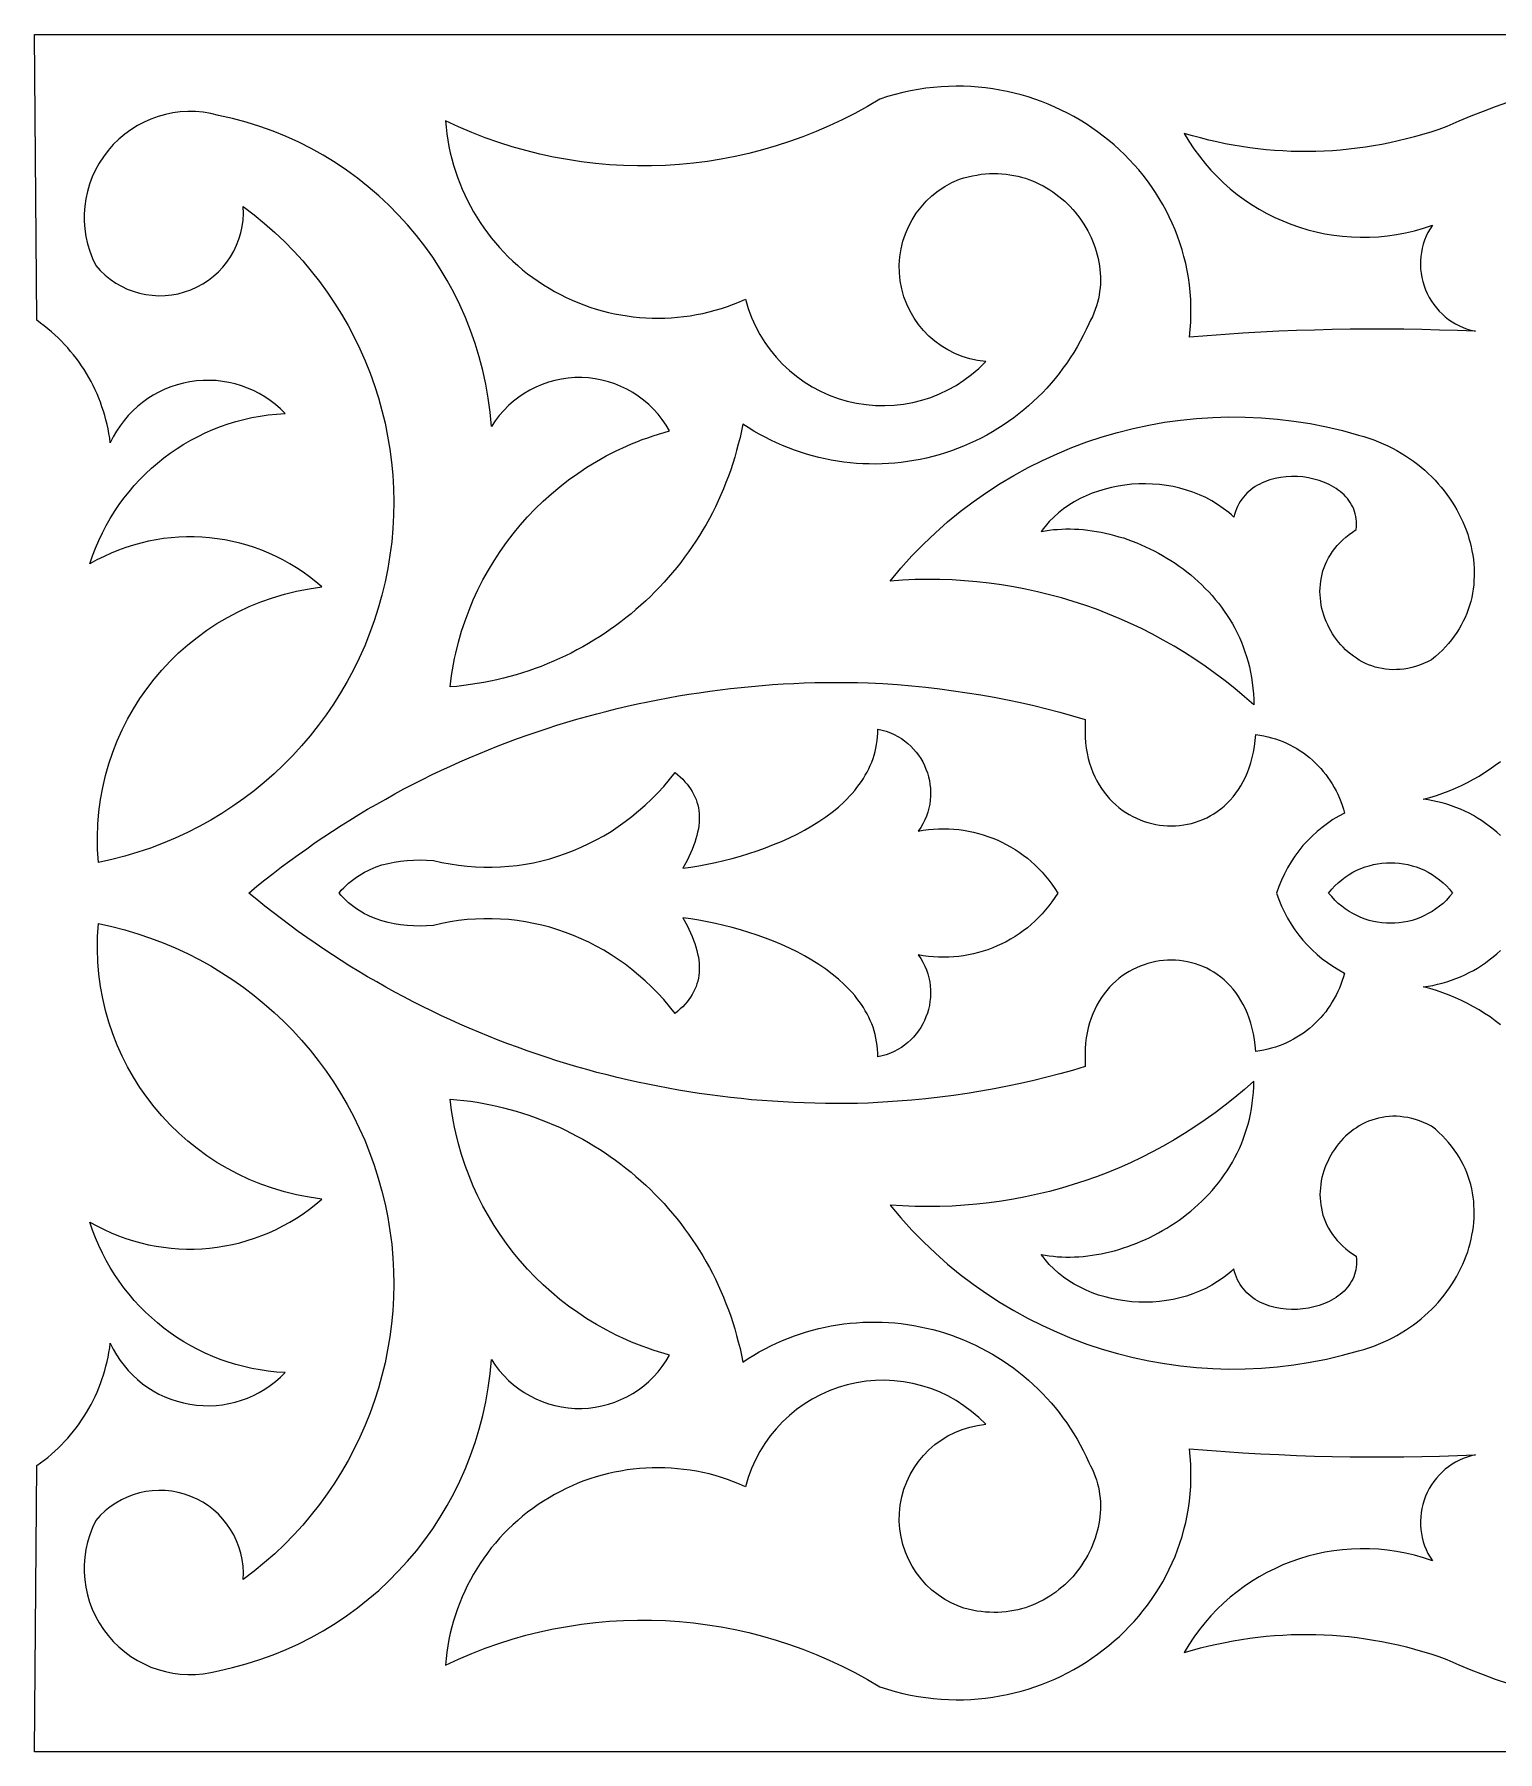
# Model space of a CAD drawing. Extents: x -164 to 164, y -60 to 60.
# Drawn here: x -163.7 to -61.5, y -60 to 60 of the extents above; entities that cross this region are included whole.
import ezdxf

# ---------------------------------------------------------------- set-up
doc = ezdxf.new("R2010")
doc.units = 0
doc.layers.add('LAYER_1', color=18, linetype='CONTINUOUS')

msp = doc.modelspace()

# ---------------------------------------------------------------- linework, layer by layer
at = {"layer": 'LAYER_1'}
for points in [[(-60.78, 55.23), (-61.63, 54.93), (-62.48, 54.62), (-63.33, 54.28), (-64.17, 53.93), (-65.02, 53.55), (-65.58, 53.36), (-66.14, 53.17), (-66.71, 53), (-67.28, 52.84), (-67.84, 52.69), (-68.41, 52.55), (-68.99, 52.42), (-69.56, 52.31), (-70.13, 52.21), (-70.71, 52.12), (-71.28, 52.04), (-71.86, 51.97), (-72.44, 51.91), (-73.01, 51.87), (-73.59, 51.84), (-74.17, 51.82), (-74.75, 51.81), (-75.32, 51.81), (-75.9, 51.82), (-76.48, 51.85), (-77.06, 51.89), (-77.63, 51.94), (-78.21, 52), (-78.79, 52.07), (-79.36, 52.16), (-79.94, 52.25), (-80.51, 52.36), (-81.08, 52.48), (-81.65, 52.61), (-82.22, 52.76), (-82.79, 52.91), (-83.36, 53.08), (-83.03, 52.53), (-82.68, 51.99), (-82.3, 51.48), (-81.91, 50.98), (-81.5, 50.51), (-81.07, 50.06), (-80.62, 49.62), (-80.15, 49.21), (-79.67, 48.82), (-79.17, 48.45), (-78.66, 48.11), (-78.13, 47.79), (-77.59, 47.49), (-77.04, 47.21), (-76.48, 46.96), (-75.91, 46.73), (-75.32, 46.53), (-74.73, 46.35), (-74.14, 46.2), (-73.53, 46.07), (-72.92, 45.97), (-72.3, 45.89), (-71.68, 45.84), (-71.06, 45.82), (-70.43, 45.83), (-69.8, 45.86), (-69.17, 45.92), (-68.54, 46.01), (-67.91, 46.13), (-67.28, 46.28), (-66.65, 46.46), (-66.03, 46.67, 0.534229), (-63.02, 39.25), (-64.27, 39.3), (-65.52, 39.34), (-66.77, 39.37), (-68.02, 39.39), (-69.27, 39.41), (-70.52, 39.41), (-71.77, 39.39), (-73.02, 39.37), (-74.27, 39.34), (-75.51, 39.3), (-76.76, 39.25), (-78.01, 39.19), (-79.26, 39.11), (-80.5, 39.03), (-81.75, 38.94), (-83, 38.84), (-82.94, 39.37), (-82.91, 39.9), (-82.89, 40.43), (-82.89, 40.95), (-82.91, 41.47), (-82.94, 41.98), (-83, 42.49), (-83.07, 43), (-83.15, 43.49), (-83.26, 43.99), (-83.38, 44.47), (-83.51, 44.95), (-83.66, 45.43), (-83.82, 45.89), (-84, 46.35), (-84.2, 46.81), (-84.41, 47.25), (-84.63, 47.69), (-84.86, 48.12), (-85.11, 48.54), (-85.37, 48.96), (-85.65, 49.36), (-85.93, 49.76), (-86.23, 50.15), (-86.54, 50.53), (-86.86, 50.89), (-87.2, 51.25), (-87.54, 51.6), (-87.89, 51.94), (-88.26, 52.27), (-88.63, 52.59), (-89.02, 52.89), (-89.41, 53.19), (-89.81, 53.47), (-90.22, 53.74), (-90.64, 54), (-91.07, 54.25), (-91.51, 54.49), (-91.95, 54.71), (-92.4, 54.92), (-92.86, 55.12), (-93.32, 55.3), (-93.79, 55.47), (-94.27, 55.63), (-94.75, 55.77), (-95.24, 55.9), (-95.73, 56.01), (-96.23, 56.11), (-96.73, 56.19), (-97.24, 56.26), (-97.75, 56.31), (-98.27, 56.35), (-98.78, 56.37), (-99.3, 56.37), (-99.83, 56.36), (-100.35, 56.33), (-100.88, 56.29), (-101.41, 56.23), (-101.94, 56.15), (-102.48, 56.05), (-103.01, 55.93), (-103.55, 55.8), (-104.08, 55.65), (-104.62, 55.47, -0.255165), (-134.96, 53.96, 0.521603), (-114, 41.49, 0.58861), (-97.23, 37.13, -0.792267), (-99.07, 49.87), (-98.76, 49.97), (-98.46, 50.05), (-98.15, 50.12), (-97.85, 50.17), (-97.55, 50.22), (-97.25, 50.25), (-96.96, 50.27), (-96.67, 50.28), (-96.38, 50.27), (-96.1, 50.26), (-95.81, 50.23), (-95.54, 50.19), (-95.26, 50.14), (-94.99, 50.09), (-94.73, 50.02), (-94.46, 49.94), (-94.21, 49.85), (-93.95, 49.76), (-93.71, 49.65), (-93.46, 49.54), (-93.22, 49.41), (-92.99, 49.28), (-92.76, 49.14), (-92.54, 48.99), (-92.33, 48.84), (-92.11, 48.68), (-91.91, 48.51), (-91.71, 48.34), (-91.52, 48.15), (-91.33, 47.97), (-91.15, 47.77), (-90.98, 47.57), (-90.82, 47.37), (-90.66, 47.16), (-90.51, 46.94), (-90.37, 46.73), (-90.23, 46.5), (-90.1, 46.27), (-89.98, 46.04), (-89.87, 45.81), (-89.77, 45.57), (-89.67, 45.33), (-89.58, 45.08), (-89.51, 44.84), (-89.44, 44.59), (-89.38, 44.34), (-89.33, 44.09), (-89.29, 43.83), (-89.25, 43.58), (-89.23, 43.32), (-89.22, 43.06), (-89.22, 42.81), (-89.22, 42.55), (-89.24, 42.29), (-89.27, 42.04), (-89.31, 41.78), (-89.36, 41.53), (-89.42, 41.27), (-89.49, 41.02), (-89.58, 40.77), (-89.67, 40.52), (-89.78, 40.27), (-89.9, 40.03), (-90.03, 39.78, -0.467489), (-114.2, 32.77), (-114.29, 32.3), (-114.39, 31.83), (-114.51, 31.37), (-114.63, 30.91), (-114.76, 30.46), (-114.9, 30.01), (-115.04, 29.56), (-115.2, 29.12), (-115.37, 28.69), (-115.54, 28.25), (-115.72, 27.83), (-115.91, 27.4), (-116.11, 26.99), (-116.32, 26.57), (-116.53, 26.17), (-116.76, 25.76), (-116.99, 25.37), (-117.23, 24.98), (-117.47, 24.59), (-117.73, 24.21), (-117.99, 23.83), (-118.26, 23.46), (-118.53, 23.1), (-118.81, 22.74), (-119.1, 22.39), (-119.4, 22.05), (-119.7, 21.71), (-120.01, 21.37), (-120.33, 21.05), (-120.65, 20.73), (-120.98, 20.41), (-121.32, 20.11), (-121.66, 19.81), (-122, 19.51), (-122.36, 19.23), (-122.72, 18.95), (-123.08, 18.68), (-123.45, 18.41), (-123.82, 18.16), (-124.2, 17.91), (-124.59, 17.66), (-124.98, 17.43), (-125.38, 17.2), (-125.78, 16.99), (-126.18, 16.77), (-126.59, 16.57), (-127.01, 16.38), (-127.43, 16.19), (-127.85, 16.01), (-128.28, 15.84), (-128.71, 15.68), (-129.14, 15.53), (-129.58, 15.38), (-130.03, 15.25), (-130.47, 15.12), (-130.92, 15.01), (-131.38, 14.9), (-131.83, 14.8), (-132.29, 14.71), (-132.76, 14.63), (-133.22, 14.56), (-133.69, 14.5), (-134.16, 14.44), (-134.64, 14.4), (-134.59, 14.8), (-134.54, 15.2), (-134.47, 15.59), (-134.4, 15.99), (-134.33, 16.38), (-134.24, 16.76), (-134.05, 17.53), (-133.84, 18.29), (-133.59, 19.03), (-133.32, 19.76), (-133.02, 20.49), (-132.7, 21.19), (-132.35, 21.88), (-131.97, 22.56), (-131.57, 23.22), (-131.15, 23.87), (-130.71, 24.5), (-130.24, 25.11), (-129.75, 25.71), (-129.23, 26.29), (-128.7, 26.84), (-128.15, 27.38), (-127.57, 27.9), (-126.98, 28.39), (-126.36, 28.87), (-125.73, 29.32), (-125.08, 29.75), (-124.42, 30.16), (-123.73, 30.54), (-123.03, 30.9), (-122.32, 31.23), (-121.96, 31.38), (-121.59, 31.53), (-121.22, 31.68), (-120.84, 31.81), (-120.46, 31.94), (-120.08, 32.06), (-119.7, 32.18), (-119.31, 32.29, 0.574393), (-131.76, 32.59, 0.337905), (-150.82, 54.34, 0.652361), (-159.39, 43.84, 0.726897), (-149.09, 47.96, -0.653197), (-159.2, 2.14, -0.407205), (-143.6, 21.39, 0.323982), (-159.8, 23, -0.31446), (-146.17, 33.51, 0.530216), (-158.38, 31.46), (-158.42, 31.79), (-158.48, 32.11), (-158.53, 32.43), (-158.6, 32.74), (-158.68, 33.06), (-158.76, 33.37), (-158.86, 33.68), (-158.96, 33.98), (-159.06, 34.29), (-159.18, 34.58), (-159.3, 34.88), (-159.43, 35.17), (-159.57, 35.46), (-159.72, 35.74), (-159.87, 36.02), (-160.03, 36.3), (-160.2, 36.57), (-160.38, 36.84), (-160.56, 37.1), (-160.75, 37.35), (-160.94, 37.61), (-161.15, 37.85), (-161.35, 38.1), (-161.57, 38.33), (-161.79, 38.56), (-162.02, 38.79), (-162.25, 39.01), (-162.49, 39.22), (-162.74, 39.43), (-162.99, 39.63), (-163.25, 39.83), (-163.52, 40.02), (-163.68, 60), (0, 60)], [(0, -60), (-163.68, -60), (-163.52, -40.01), (-163.25, -39.82), (-162.99, -39.63), (-162.74, -39.43), (-162.49, -39.22), (-162.25, -39), (-162.02, -38.78), (-161.79, -38.56), (-161.57, -38.33), (-161.35, -38.09), (-161.15, -37.85), (-160.94, -37.6), (-160.75, -37.35), (-160.56, -37.09), (-160.38, -36.83), (-160.2, -36.56), (-160.03, -36.29), (-159.87, -36.02), (-159.72, -35.74), (-159.57, -35.45), (-159.43, -35.17), (-159.3, -34.87), (-159.18, -34.58), (-159.06, -34.28), (-158.96, -33.98), (-158.86, -33.67), (-158.76, -33.36), (-158.68, -33.05), (-158.6, -32.74), (-158.53, -32.42), (-158.48, -32.1), (-158.42, -31.78), (-158.38, -31.46, 0.530216), (-146.17, -33.51, -0.31446), (-159.8, -22.99, 0.323982), (-143.6, -21.38, -0.407205), (-159.2, -2.14, -0.653197), (-149.09, -47.96, 0.726897), (-159.39, -43.84, 0.652361), (-150.82, -54.34, 0.337905), (-131.76, -32.59, 0.574393), (-119.31, -32.28), (-119.7, -32.17), (-120.08, -32.06), (-120.46, -31.94), (-120.84, -31.81), (-121.22, -31.67), (-121.59, -31.53), (-121.96, -31.38), (-122.32, -31.22), (-123.03, -30.89), (-123.73, -30.53), (-124.42, -30.15), (-125.08, -29.75), (-125.73, -29.32), (-126.36, -28.86), (-126.98, -28.39), (-127.57, -27.89), (-128.15, -27.38), (-128.7, -26.84), (-129.23, -26.28), (-129.75, -25.7), (-130.24, -25.11), (-130.71, -24.5), (-131.15, -23.87), (-131.57, -23.22), (-131.97, -22.56), (-132.35, -21.88), (-132.7, -21.19), (-133.02, -20.48), (-133.32, -19.76), (-133.59, -19.03), (-133.84, -18.28), (-134.05, -17.53), (-134.24, -16.76), (-134.33, -16.37), (-134.4, -15.98), (-134.47, -15.59), (-134.54, -15.19), (-134.59, -14.8), (-134.64, -14.4), (-134.16, -14.44), (-133.69, -14.49), (-133.22, -14.55), (-132.76, -14.62), (-132.29, -14.7), (-131.83, -14.79), (-131.38, -14.89), (-130.92, -15), (-130.47, -15.12), (-130.03, -15.24), (-129.58, -15.38), (-129.14, -15.52), (-128.71, -15.68), (-128.28, -15.84), (-127.85, -16.01), (-127.43, -16.19), (-127.01, -16.37), (-126.59, -16.57), (-126.18, -16.77), (-125.78, -16.98), (-125.38, -17.2), (-124.98, -17.43), (-124.59, -17.66), (-124.2, -17.9), (-123.82, -18.15), (-123.45, -18.41), (-123.08, -18.67), (-122.72, -18.95), (-122.36, -19.22), (-122, -19.51), (-121.66, -19.8), (-121.32, -20.1), (-120.98, -20.41), (-120.65, -20.72), (-120.33, -21.04), (-120.01, -21.37), (-119.7, -21.7), (-119.4, -22.04), (-119.1, -22.39), (-118.81, -22.74), (-118.53, -23.1), (-118.26, -23.46), (-117.99, -23.83), (-117.73, -24.2), (-117.47, -24.58), (-117.23, -24.97), (-116.99, -25.36), (-116.76, -25.76), (-116.53, -26.16), (-116.32, -26.57), (-116.11, -26.98), (-115.91, -27.4), (-115.72, -27.82), (-115.54, -28.25), (-115.37, -28.68), (-115.2, -29.12), (-115.04, -29.56), (-114.9, -30), (-114.76, -30.45), (-114.63, -30.91), (-114.51, -31.37), (-114.39, -31.83), (-114.29, -32.3), (-114.2, -32.77, -0.467489), (-90.03, -39.78), (-89.9, -40.02), (-89.78, -40.27), (-89.67, -40.51), (-89.58, -40.76), (-89.49, -41.01), (-89.42, -41.27), (-89.36, -41.52), (-89.31, -41.78), (-89.27, -42.03), (-89.24, -42.29), (-89.22, -42.55), (-89.22, -42.8), (-89.22, -43.06), (-89.23, -43.32), (-89.25, -43.57), (-89.29, -43.83), (-89.33, -44.08), (-89.38, -44.33), (-89.44, -44.58), (-89.51, -44.83), (-89.58, -45.08), (-89.67, -45.32), (-89.77, -45.56), (-89.87, -45.8), (-89.98, -46.04), (-90.1, -46.27), (-90.23, -46.5), (-90.37, -46.72), (-90.51, -46.94), (-90.66, -47.15), (-90.82, -47.36), (-90.98, -47.57), (-91.15, -47.77), (-91.33, -47.96), (-91.52, -48.15), (-91.71, -48.33), (-91.91, -48.51), (-92.11, -48.67), (-92.33, -48.84), (-92.54, -48.99), (-92.76, -49.14), (-92.99, -49.28), (-93.22, -49.41), (-93.46, -49.53), (-93.71, -49.65), (-93.95, -49.75), (-94.21, -49.85), (-94.46, -49.94), (-94.73, -50.01), (-94.99, -50.08), (-95.26, -50.14), (-95.54, -50.19), (-95.81, -50.23), (-96.1, -50.25), (-96.38, -50.27), (-96.67, -50.27), (-96.96, -50.26), (-97.25, -50.24), (-97.55, -50.21), (-97.85, -50.17), (-98.15, -50.11), (-98.46, -50.04), (-98.76, -49.96), (-99.07, -49.86, -0.792267), (-97.23, -37.12, 0.58861), (-114, -41.48, 0.521603), (-134.96, -53.95, -0.255165), (-104.62, -55.47), (-104.08, -55.64), (-103.55, -55.79), (-103.01, -55.93), (-102.48, -56.04), (-101.94, -56.14), (-101.41, -56.22), (-100.88, -56.28), (-100.35, -56.33), (-99.83, -56.36), (-99.3, -56.37), (-98.78, -56.37), (-98.27, -56.34), (-97.75, -56.31), (-97.24, -56.25), (-96.73, -56.19), (-96.23, -56.1), (-95.73, -56.01), (-95.24, -55.89), (-94.75, -55.76), (-94.27, -55.62), (-93.79, -55.47), (-93.32, -55.3), (-92.86, -55.11), (-92.4, -54.92), (-91.95, -54.71), (-91.51, -54.48), (-91.07, -54.25), (-90.64, -54), (-90.22, -53.74), (-89.81, -53.47), (-89.41, -53.18), (-89.02, -52.89), (-88.63, -52.58), (-88.26, -52.26), (-87.89, -51.94), (-87.54, -51.6), (-87.2, -51.25), (-86.86, -50.89), (-86.54, -50.52), (-86.23, -50.14), (-85.93, -49.76), (-85.65, -49.36), (-85.37, -48.95), (-85.11, -48.54), (-84.86, -48.12), (-84.63, -47.69), (-84.41, -47.25), (-84.2, -46.8), (-84, -46.35), (-83.82, -45.89), (-83.66, -45.42), (-83.51, -44.95), (-83.38, -44.47), (-83.26, -43.98), (-83.15, -43.49), (-83.07, -42.99), (-83, -42.49), (-82.94, -41.98), (-82.91, -41.47), (-82.89, -40.95), (-82.89, -40.42), (-82.91, -39.9), (-82.94, -39.37), (-83, -38.83), (-81.75, -38.93), (-80.5, -39.03), (-79.26, -39.11), (-78.01, -39.18), (-76.76, -39.24), (-75.51, -39.3), (-74.27, -39.34), (-73.02, -39.37), (-71.77, -39.39), (-70.52, -39.4), (-69.27, -39.4), (-68.02, -39.39), (-66.77, -39.37), (-65.52, -39.34), (-64.27, -39.3), (-63.02, -39.25, 0.534229), (-66.03, -46.66), (-66.65, -46.45), (-67.28, -46.27), (-67.91, -46.13), (-68.54, -46.01), (-69.17, -45.92), (-69.8, -45.85), (-70.43, -45.82), (-71.06, -45.82), (-71.68, -45.84), (-72.3, -45.89), (-72.92, -45.96), (-73.53, -46.06), (-74.14, -46.19), (-74.73, -46.34), (-75.32, -46.52), (-75.91, -46.73), (-76.48, -46.95), (-77.04, -47.21), (-77.59, -47.48), (-78.13, -47.78), (-78.66, -48.1), (-79.17, -48.45), (-79.67, -48.82), (-80.15, -49.21), (-80.62, -49.62), (-81.07, -50.05), (-81.5, -50.5), (-81.91, -50.98), (-82.3, -51.47), (-82.68, -51.99), (-83.03, -52.52), (-83.36, -53.07), (-82.79, -52.91), (-82.22, -52.75), (-81.65, -52.61), (-81.08, -52.48), (-80.51, -52.36), (-79.94, -52.25), (-79.36, -52.15), (-78.79, -52.07), (-78.21, -51.99), (-77.63, -51.93), (-77.06, -51.88), (-76.48, -51.85), (-75.9, -51.82), (-75.32, -51.8), (-74.75, -51.8), (-74.17, -51.81), (-73.59, -51.83), (-73.01, -51.86), (-72.44, -51.91), (-71.86, -51.96), (-71.28, -52.03), (-70.71, -52.11), (-70.13, -52.2), (-69.56, -52.3), (-68.99, -52.42), (-68.41, -52.54), (-67.84, -52.68), (-67.28, -52.83), (-66.71, -52.99), (-66.14, -53.17), (-65.58, -53.35), (-65.02, -53.55), (-64.17, -53.92), (-63.33, -54.28), (-62.48, -54.61), (-61.63, -54.93), (-60.78, -55.22)]]:
    msp.add_lwpolyline(points, format="xyb", dxfattribs=at)
for points in [[(-66.08, 16.3), (-66.36, 16.16), (-66.64, 16.04), (-66.92, 15.93), (-67.2, 15.83), (-67.47, 15.76), (-67.74, 15.7), (-68.01, 15.65), (-68.27, 15.62), (-68.54, 15.61), (-68.79, 15.6), (-69.05, 15.62), (-69.3, 15.64), (-69.54, 15.68), (-69.79, 15.73), (-70.02, 15.79), (-70.25, 15.87), (-70.48, 15.95), (-70.7, 16.05), (-70.92, 16.16), (-71.13, 16.27), (-71.33, 16.4), (-71.53, 16.54), (-71.72, 16.68), (-71.91, 16.83), (-72.09, 17), (-72.26, 17.17), (-72.42, 17.34), (-72.58, 17.53), (-72.72, 17.72), (-72.87, 17.91), (-73, 18.11), (-73.12, 18.32), (-73.24, 18.53), (-73.34, 18.75), (-73.44, 18.97), (-73.53, 19.2), (-73.61, 19.42), (-73.68, 19.65), (-73.74, 19.89), (-73.79, 20.12), (-73.82, 20.36), (-73.85, 20.6), (-73.87, 20.84), (-73.88, 21.08), (-73.87, 21.32), (-73.85, 21.56), (-73.83, 21.8), (-73.78, 22.04), (-73.73, 22.27), (-73.67, 22.51), (-73.59, 22.74), (-73.5, 22.97), (-73.4, 23.2), (-73.28, 23.42), (-73.15, 23.64), (-73.01, 23.86), (-72.85, 24.07), (-72.68, 24.28), (-72.49, 24.48), (-72.29, 24.67), (-72.08, 24.86), (-71.85, 25.05), (-71.6, 25.22), (-71.34, 25.39), (-71.32, 25.59), (-71.32, 25.78), (-71.32, 25.96), (-71.34, 26.15), (-71.37, 26.32), (-71.41, 26.5), (-71.46, 26.66), (-71.52, 26.83), (-71.59, 26.98), (-71.67, 27.13), (-71.76, 27.28), (-71.86, 27.42), (-71.96, 27.56), (-72.08, 27.69), (-72.2, 27.82), (-72.33, 27.94), (-72.46, 28.05), (-72.6, 28.16), (-72.75, 28.26), (-72.91, 28.36), (-73.23, 28.54), (-73.57, 28.69), (-73.93, 28.82), (-74.3, 28.93), (-74.68, 29.01), (-75.07, 29.07), (-75.46, 29.1), (-75.86, 29.11), (-76.25, 29.09), (-76.63, 29.04), (-77.02, 28.97), (-77.39, 28.87), (-77.57, 28.81), (-77.74, 28.74), (-77.91, 28.66), (-78.08, 28.58), (-78.25, 28.49), (-78.41, 28.4), (-78.56, 28.29), (-78.71, 28.18), (-78.85, 28.06), (-78.98, 27.94), (-79.11, 27.8), (-79.23, 27.66), (-79.34, 27.52), (-79.45, 27.36), (-79.54, 27.2), (-79.63, 27.02), (-79.71, 26.85), (-79.78, 26.66), (-79.84, 26.46), (-79.89, 26.26), (-80.07, 26.43), (-80.25, 26.59), (-80.63, 26.88), (-81.03, 27.16), (-81.44, 27.41), (-81.86, 27.63), (-82.3, 27.83), (-82.75, 28.01), (-83.2, 28.16), (-83.67, 28.29), (-84.14, 28.4), (-84.61, 28.48), (-85.09, 28.54), (-85.57, 28.58), (-86.06, 28.6), (-86.54, 28.59), (-87.02, 28.56), (-87.5, 28.51), (-87.97, 28.44), (-88.43, 28.34), (-88.89, 28.23), (-89.35, 28.09), (-89.79, 27.93), (-90.22, 27.76), (-90.63, 27.56), (-91.04, 27.34), (-91.42, 27.1), (-91.79, 26.84), (-92.15, 26.57), (-92.48, 26.27), (-92.79, 25.95), (-93.08, 25.61), (-93.22, 25.44), (-93.35, 25.26), (-93.07, 25.31), (-92.79, 25.35), (-92.5, 25.39), (-92.21, 25.41), (-91.92, 25.43), (-91.62, 25.44), (-91.32, 25.44), (-91.02, 25.43), (-90.72, 25.42), (-90.41, 25.39), (-90.1, 25.36), (-89.79, 25.32), (-89.48, 25.27), (-89.17, 25.21), (-88.86, 25.15), (-88.55, 25.07), (-88.23, 24.99), (-87.92, 24.9), (-87.61, 24.81), (-87.3, 24.7), (-86.99, 24.59), (-86.68, 24.47), (-86.37, 24.34), (-86.07, 24.2), (-85.76, 24.06), (-85.46, 23.91), (-85.16, 23.75), (-84.87, 23.59), (-84.58, 23.41), (-84.29, 23.23), (-84, 23.05), (-83.72, 22.85), (-83.44, 22.65), (-83.17, 22.44), (-82.9, 22.23), (-82.64, 22), (-82.39, 21.77), (-82.13, 21.54), (-81.89, 21.29), (-81.65, 21.04), (-81.42, 20.79), (-81.19, 20.52), (-80.97, 20.25), (-80.76, 19.98), (-80.56, 19.69), (-80.36, 19.4), (-80.18, 19.11), (-80, 18.81), (-79.83, 18.5), (-79.67, 18.18), (-79.51, 17.86), (-79.37, 17.53), (-79.24, 17.2), (-79.12, 16.86), (-79, 16.52), (-78.9, 16.16), (-78.81, 15.81), (-78.73, 15.44), (-78.66, 15.07), (-78.61, 14.7), (-78.56, 14.32), (-78.53, 13.93), (-78.51, 13.54), (-78.5, 13.14, 0.207901), (-103.91, 21.8, -0.303773), (-71.18, 32), (-70.82, 31.9), (-70.47, 31.78), (-70.12, 31.66), (-69.79, 31.53), (-69.46, 31.39), (-69.13, 31.24), (-68.81, 31.08), (-68.51, 30.92), (-68.2, 30.74), (-67.91, 30.56), (-67.62, 30.37), (-67.34, 30.17), (-67.07, 29.97), (-66.81, 29.75), (-66.56, 29.54), (-66.31, 29.31), (-66.07, 29.08), (-65.84, 28.84), (-65.62, 28.6), (-65.41, 28.35), (-65.2, 28.1), (-65.01, 27.85), (-64.82, 27.58), (-64.65, 27.32), (-64.48, 27.05), (-64.32, 26.78), (-64.17, 26.5), (-64.03, 26.22), (-63.9, 25.94), (-63.78, 25.65), (-63.66, 25.37), (-63.56, 25.08), (-63.47, 24.78), (-63.39, 24.49), (-63.32, 24.2), (-63.26, 23.9), (-63.2, 23.61), (-63.16, 23.31), (-63.13, 23.01), (-63.11, 22.72), (-63.11, 22.42), (-63.11, 22.13), (-63.12, 21.83), (-63.14, 21.54), (-63.18, 21.24), (-63.22, 20.95), (-63.28, 20.66), (-63.35, 20.38), (-63.43, 20.09), (-63.52, 19.81), (-63.63, 19.53), (-63.74, 19.26), (-63.87, 18.99), (-64.01, 18.72), (-64.16, 18.46), (-64.32, 18.2), (-64.5, 17.94), (-64.69, 17.69), (-64.89, 17.44), (-65.1, 17.2), (-65.33, 16.97), (-65.57, 16.74), (-65.82, 16.52)], [(-66.08, -16.3), (-66.36, -16.16), (-66.64, -16.03), (-66.92, -15.92), (-67.2, -15.83), (-67.47, -15.75), (-67.74, -15.69), (-68.01, -15.65), (-68.27, -15.62), (-68.54, -15.6), (-68.79, -15.6), (-69.05, -15.61), (-69.3, -15.64), (-69.54, -15.68), (-69.79, -15.73), (-70.02, -15.79), (-70.25, -15.86), (-70.48, -15.95), (-70.7, -16.04), (-70.92, -16.15), (-71.13, -16.27), (-71.33, -16.4), (-71.53, -16.53), (-71.72, -16.68), (-71.91, -16.83), (-72.09, -16.99), (-72.26, -17.16), (-72.42, -17.34), (-72.58, -17.52), (-72.72, -17.71), (-72.87, -17.91), (-73, -18.11), (-73.12, -18.32), (-73.24, -18.53), (-73.34, -18.75), (-73.44, -18.97), (-73.53, -19.19), (-73.61, -19.42), (-73.68, -19.65), (-73.74, -19.88), (-73.79, -20.12), (-73.82, -20.36), (-73.85, -20.59), (-73.87, -20.83), (-73.88, -21.07), (-73.87, -21.32), (-73.85, -21.56), (-73.83, -21.79), (-73.78, -22.03), (-73.73, -22.27), (-73.67, -22.51), (-73.59, -22.74), (-73.5, -22.97), (-73.4, -23.2), (-73.28, -23.42), (-73.15, -23.64), (-73.01, -23.86), (-72.85, -24.07), (-72.68, -24.27), (-72.49, -24.47), (-72.29, -24.67), (-72.08, -24.86), (-71.85, -25.04), (-71.6, -25.22), (-71.34, -25.38), (-71.32, -25.58), (-71.32, -25.77), (-71.32, -25.96), (-71.34, -26.14), (-71.37, -26.32), (-71.41, -26.49), (-71.46, -26.66), (-71.52, -26.82), (-71.59, -26.98), (-71.67, -27.13), (-71.76, -27.28), (-71.86, -27.42), (-71.96, -27.55), (-72.08, -27.69), (-72.2, -27.81), (-72.33, -27.93), (-72.46, -28.05), (-72.6, -28.15), (-72.75, -28.26), (-72.91, -28.35), (-73.23, -28.53), (-73.57, -28.69), (-73.93, -28.82), (-74.3, -28.92), (-74.68, -29.01), (-75.07, -29.06), (-75.46, -29.1), (-75.86, -29.1), (-76.25, -29.08), (-76.63, -29.04), (-77.02, -28.96), (-77.39, -28.86), (-77.57, -28.8), (-77.74, -28.73), (-77.91, -28.66), (-78.08, -28.58), (-78.25, -28.49), (-78.41, -28.39), (-78.56, -28.29), (-78.71, -28.18), (-78.85, -28.06), (-78.98, -27.93), (-79.11, -27.8), (-79.23, -27.66), (-79.34, -27.51), (-79.45, -27.35), (-79.54, -27.19), (-79.63, -27.02), (-79.71, -26.84), (-79.78, -26.65), (-79.84, -26.46), (-79.89, -26.26), (-80.07, -26.42), (-80.25, -26.58), (-80.63, -26.88), (-81.03, -27.15), (-81.44, -27.4), (-81.86, -27.63), (-82.3, -27.83), (-82.75, -28), (-83.2, -28.16), (-83.67, -28.29), (-84.14, -28.39), (-84.61, -28.48), (-85.09, -28.54), (-85.57, -28.58), (-86.06, -28.59), (-86.54, -28.58), (-87.02, -28.56), (-87.5, -28.5), (-87.97, -28.43), (-88.43, -28.34), (-88.89, -28.22), (-89.35, -28.09), (-89.79, -27.93), (-90.22, -27.75), (-90.63, -27.55), (-91.04, -27.34), (-91.42, -27.1), (-91.79, -26.84), (-92.15, -26.56), (-92.48, -26.26), (-92.79, -25.95), (-93.08, -25.61), (-93.22, -25.43), (-93.35, -25.25), (-93.07, -25.31), (-92.79, -25.35), (-92.5, -25.38), (-92.21, -25.41), (-91.92, -25.43), (-91.62, -25.44), (-91.32, -25.44), (-91.02, -25.43), (-90.72, -25.41), (-90.41, -25.39), (-90.1, -25.35), (-89.79, -25.31), (-89.48, -25.26), (-89.17, -25.21), (-88.86, -25.14), (-88.55, -25.07), (-88.23, -24.99), (-87.92, -24.9), (-87.61, -24.8), (-87.3, -24.7), (-86.99, -24.58), (-86.68, -24.46), (-86.37, -24.33), (-86.07, -24.2), (-85.76, -24.06), (-85.46, -23.91), (-85.16, -23.75), (-84.87, -23.58), (-84.58, -23.41), (-84.29, -23.23), (-84, -23.04), (-83.72, -22.85), (-83.44, -22.65), (-83.17, -22.44), (-82.9, -22.22), (-82.64, -22), (-82.39, -21.77), (-82.13, -21.53), (-81.89, -21.29), (-81.65, -21.04), (-81.42, -20.78), (-81.19, -20.52), (-80.97, -20.25), (-80.76, -19.97), (-80.56, -19.69), (-80.36, -19.4), (-80.18, -19.1), (-80, -18.8), (-79.83, -18.49), (-79.67, -18.18), (-79.51, -17.86), (-79.37, -17.53), (-79.24, -17.2), (-79.12, -16.86), (-79, -16.51), (-78.9, -16.16), (-78.81, -15.8), (-78.73, -15.44), (-78.66, -15.07), (-78.61, -14.69), (-78.56, -14.31), (-78.53, -13.93), (-78.51, -13.54), (-78.5, -13.14, -0.207901), (-103.91, -21.8, 0.303773), (-71.18, -31.99), (-70.82, -31.89), (-70.47, -31.78), (-70.12, -31.66), (-69.79, -31.53), (-69.46, -31.39), (-69.13, -31.24), (-68.81, -31.08), (-68.51, -30.91), (-68.2, -30.74), (-67.91, -30.55), (-67.62, -30.36), (-67.34, -30.17), (-67.07, -29.96), (-66.81, -29.75), (-66.56, -29.53), (-66.31, -29.31), (-66.07, -29.08), (-65.84, -28.84), (-65.62, -28.6), (-65.41, -28.35), (-65.2, -28.1), (-65.01, -27.84), (-64.82, -27.58), (-64.65, -27.31), (-64.48, -27.04), (-64.32, -26.77), (-64.17, -26.5), (-64.03, -26.22), (-63.9, -25.93), (-63.78, -25.65), (-63.66, -25.36), (-63.56, -25.07), (-63.47, -24.78), (-63.39, -24.49), (-63.32, -24.19), (-63.26, -23.9), (-63.2, -23.6), (-63.16, -23.31), (-63.13, -23.01), (-63.11, -22.71), (-63.11, -22.42), (-63.11, -22.12), (-63.12, -21.83), (-63.14, -21.53), (-63.18, -21.24), (-63.22, -20.95), (-63.28, -20.66), (-63.35, -20.37), (-63.43, -20.09), (-63.52, -19.81), (-63.63, -19.53), (-63.74, -19.25), (-63.87, -18.98), (-64.01, -18.71), (-64.16, -18.45), (-64.32, -18.19), (-64.5, -17.94), (-64.69, -17.68), (-64.89, -17.44), (-65.1, -17.2), (-65.33, -16.97), (-65.57, -16.74), (-65.82, -16.51)]]:
    msp.add_lwpolyline(points, format="xyb", close=True, dxfattribs=at)
for points in [[(-148.71, 0), (-148.14, 0.47), (-147.58, 0.92), (-147, 1.37), (-146.43, 1.82), (-145.84, 2.25), (-145.26, 2.68), (-144.66, 3.1), (-144.07, 3.52), (-143.47, 3.92), (-142.86, 4.32), (-142.25, 4.72), (-141.64, 5.1), (-141.02, 5.48), (-140.4, 5.85), (-139.77, 6.22), (-139.14, 6.57), (-138.51, 6.92), (-137.87, 7.27), (-137.23, 7.6), (-136.58, 7.93), (-135.93, 8.25), (-135.28, 8.56), (-134.62, 8.86), (-133.96, 9.16), (-133.3, 9.45), (-132.63, 9.73), (-131.96, 10.01), (-131.29, 10.28), (-130.61, 10.54), (-129.93, 10.79), (-129.25, 11.03), (-128.56, 11.27), (-127.87, 11.5), (-127.18, 11.72), (-126.49, 11.93), (-125.79, 12.14), (-125.09, 12.34), (-124.39, 12.53), (-123.68, 12.71), (-122.97, 12.89), (-122.27, 13.05), (-121.55, 13.21), (-120.84, 13.37), (-120.12, 13.51), (-119.4, 13.64), (-118.68, 13.77), (-117.96, 13.89), (-117.24, 14), (-116.51, 14.11), (-115.78, 14.2), (-115.05, 14.29), (-114.32, 14.37), (-113.59, 14.44), (-112.85, 14.5), (-112.12, 14.56), (-111.38, 14.61), (-110.64, 14.65), (-109.9, 14.68), (-109.16, 14.7), (-108.42, 14.71), (-107.67, 14.72), (-106.93, 14.72), (-106.18, 14.7), (-105.44, 14.69), (-104.41, 14.63), (-103.4, 14.56), (-102.4, 14.47), (-101.41, 14.38), (-100.44, 14.27), (-99.47, 14.14), (-98.52, 14), (-97.57, 13.85), (-96.64, 13.68), (-95.71, 13.5), (-94.79, 13.31), (-93.87, 13.1), (-92.97, 12.88), (-92.06, 12.64), (-91.16, 12.39), (-90.27, 12.12), (-90.29, 11.7), (-90.29, 11.29), (-90.28, 10.89), (-90.25, 10.5), (-90.2, 10.13), (-90.14, 9.77), (-90.06, 9.41), (-89.97, 9.08), (-89.86, 8.75), (-89.74, 8.43), (-89.61, 8.13), (-89.47, 7.84), (-89.31, 7.56), (-89.14, 7.3), (-88.96, 7.05), (-88.77, 6.81), (-88.57, 6.58), (-88.36, 6.37), (-88.15, 6.16), (-87.92, 5.97), (-87.69, 5.8), (-87.45, 5.63), (-87.21, 5.48), (-86.96, 5.35), (-86.7, 5.22), (-86.44, 5.11), (-86.17, 5.01), (-85.9, 4.93), (-85.63, 4.85), (-85.35, 4.79), (-85.08, 4.75), (-84.8, 4.72), (-84.52, 4.7), (-84.24, 4.69), (-83.96, 4.7), (-83.68, 4.72), (-83.4, 4.76), (-83.13, 4.81), (-82.85, 4.87), (-82.58, 4.95), (-82.31, 5.04), (-82.05, 5.14), (-81.79, 5.26), (-81.54, 5.4), (-81.29, 5.54), (-81.05, 5.7), (-80.81, 5.88), (-80.58, 6.07), (-80.36, 6.27), (-80.15, 6.49), (-79.95, 6.72), (-79.76, 6.97), (-79.57, 7.23), (-79.4, 7.5), (-79.24, 7.79), (-79.09, 8.1), (-78.95, 8.42), (-78.82, 8.75), (-78.71, 9.1), (-78.61, 9.47), (-78.53, 9.85), (-78.46, 10.24), (-78.4, 10.65), (-78.36, 11.07), (-78.08, 11.03), (-77.8, 10.98), (-77.53, 10.92), (-77.26, 10.85), (-76.99, 10.77), (-76.73, 10.68), (-76.47, 10.58), (-76.22, 10.47), (-75.98, 10.35), (-75.73, 10.22), (-75.5, 10.09), (-75.27, 9.94), (-75.04, 9.79), (-74.83, 9.63), (-74.61, 9.46), (-74.41, 9.28), (-74.21, 9.1), (-74.02, 8.91), (-73.83, 8.71), (-73.65, 8.5), (-73.48, 8.29), (-73.32, 8.07), (-73.17, 7.85), (-73.02, 7.62), (-72.88, 7.38), (-72.75, 7.14), (-72.63, 6.9), (-72.52, 6.64), (-72.42, 6.39), (-72.32, 6.13), (-72.24, 5.86), (-72.16, 5.59), (-72.57, 5.37), (-72.97, 5.13), (-73.35, 4.87), (-73.73, 4.59), (-74.08, 4.3), (-74.43, 3.98), (-74.75, 3.65), (-75.07, 3.31), (-75.36, 2.95), (-75.64, 2.57), (-75.9, 2.17), (-76.14, 1.77), (-76.36, 1.35), (-76.57, 0.91), (-76.75, 0.46), (-76.91, 0), (-76.75, -0.46), (-76.57, -0.91), (-76.36, -1.34), (-76.14, -1.76), (-75.9, -2.17), (-75.64, -2.56), (-75.36, -2.94), (-75.07, -3.3), (-74.75, -3.65), (-74.43, -3.98), (-74.08, -4.29), (-73.73, -4.59), (-73.35, -4.86), (-72.97, -5.12), (-72.57, -5.36), (-72.16, -5.59), (-72.24, -5.86), (-72.32, -6.12), (-72.42, -6.38), (-72.52, -6.64), (-72.63, -6.89), (-72.75, -7.14), (-72.88, -7.38), (-73.02, -7.61), (-73.17, -7.85), (-73.32, -8.07), (-73.48, -8.29), (-73.65, -8.5), (-73.83, -8.7), (-74.02, -8.9), (-74.21, -9.09), (-74.41, -9.28), (-74.61, -9.46), (-74.83, -9.62), (-75.04, -9.79), (-75.27, -9.94), (-75.5, -10.08), (-75.73, -10.22), (-75.98, -10.35), (-76.22, -10.47), (-76.47, -10.58), (-76.73, -10.68), (-76.99, -10.77), (-77.26, -10.85), (-77.53, -10.92), (-77.8, -10.98), (-78.08, -11.03), (-78.36, -11.07), (-78.4, -10.64), (-78.46, -10.23), (-78.53, -9.84), (-78.61, -9.46), (-78.71, -9.1), (-78.82, -8.75), (-78.95, -8.41), (-79.09, -8.1), (-79.24, -7.79), (-79.4, -7.5), (-79.57, -7.22), (-79.76, -6.96), (-79.95, -6.72), (-80.15, -6.48), (-80.36, -6.27), (-80.58, -6.06), (-80.81, -5.87), (-81.05, -5.7), (-81.29, -5.54), (-81.54, -5.39), (-81.79, -5.26), (-82.05, -5.14), (-82.31, -5.04), (-82.58, -4.94), (-82.85, -4.87), (-83.13, -4.8), (-83.4, -4.76), (-83.68, -4.72), (-83.96, -4.7), (-84.24, -4.69), (-84.52, -4.69), (-84.8, -4.71), (-85.08, -4.74), (-85.35, -4.79), (-85.63, -4.85), (-85.9, -4.92), (-86.17, -5.01), (-86.44, -5.1), (-86.7, -5.22), (-86.96, -5.34), (-87.21, -5.48), (-87.45, -5.63), (-87.69, -5.79), (-87.92, -5.97), (-88.15, -6.16), (-88.36, -6.36), (-88.57, -6.58), (-88.77, -6.8), (-88.96, -7.04), (-89.14, -7.3), (-89.31, -7.56), (-89.47, -7.84), (-89.61, -8.13), (-89.74, -8.43), (-89.86, -8.74), (-89.97, -9.07), (-90.06, -9.41), (-90.14, -9.76), (-90.2, -10.12), (-90.25, -10.5), (-90.28, -10.89), (-90.29, -11.29), (-90.29, -11.7), (-90.27, -12.12), (-91.16, -12.39), (-92.06, -12.64), (-92.97, -12.87), (-93.87, -13.1), (-94.79, -13.31), (-95.71, -13.5), (-96.64, -13.68), (-97.57, -13.85), (-98.52, -14), (-99.47, -14.14), (-100.44, -14.26), (-101.41, -14.37), (-102.4, -14.47), (-103.4, -14.55), (-104.41, -14.62), (-105.44, -14.68), (-106.18, -14.7), (-106.93, -14.71), (-107.67, -14.71), (-108.42, -14.71), (-109.16, -14.69), (-109.9, -14.67), (-110.64, -14.64), (-111.38, -14.6), (-112.12, -14.55), (-112.85, -14.5), (-113.59, -14.44), (-114.32, -14.36), (-115.05, -14.29), (-115.78, -14.2), (-116.51, -14.1), (-117.24, -14), (-117.96, -13.89), (-118.68, -13.77), (-119.4, -13.64), (-120.12, -13.5), (-120.84, -13.36), (-121.55, -13.21), (-122.27, -13.05), (-122.97, -12.88), (-123.68, -12.71), (-124.39, -12.53), (-125.09, -12.33), (-125.79, -12.14), (-126.49, -11.93), (-127.18, -11.72), (-127.87, -11.49), (-128.56, -11.27), (-129.25, -11.03), (-129.93, -10.78), (-130.61, -10.53), (-131.29, -10.27), (-131.96, -10), (-132.63, -9.73), (-133.3, -9.45), (-133.96, -9.16), (-134.62, -8.86), (-135.28, -8.55), (-135.93, -8.24), (-136.58, -7.92), (-137.23, -7.6), (-137.87, -7.26), (-138.51, -6.92), (-139.14, -6.57), (-139.77, -6.21), (-140.4, -5.85), (-141.02, -5.48), (-141.64, -5.1), (-142.25, -4.71), (-142.86, -4.32), (-143.47, -3.92), (-144.07, -3.51), (-144.66, -3.1), (-145.26, -2.68), (-145.84, -2.25), (-146.43, -1.81), (-147, -1.37), (-147.58, -0.92), (-148.14, -0.46)], [(-142.4, 0), (-142.24, 0.19), (-142.07, 0.36), (-141.9, 0.53), (-141.73, 0.68), (-141.55, 0.83), (-141.37, 0.97), (-141.19, 1.1), (-141, 1.23), (-140.81, 1.34), (-140.61, 1.45), (-140.42, 1.55), (-140.22, 1.65), (-139.81, 1.82), (-139.4, 1.96), (-138.97, 2.07), (-138.54, 2.16), (-138.1, 2.23), (-137.65, 2.28), (-137.2, 2.3), (-136.74, 2.31), (-136.28, 2.3), (-135.81, 2.27), (-135.22, 2.14), (-134.64, 2.03), (-134.05, 1.94), (-133.46, 1.87), (-132.87, 1.82), (-132.29, 1.8), (-131.7, 1.8), (-131.12, 1.82), (-130.53, 1.87), (-129.95, 1.93), (-129.38, 2.02), (-128.81, 2.12), (-128.24, 2.25), (-127.68, 2.4), (-127.12, 2.57), (-126.57, 2.76), (-126.02, 2.97), (-125.48, 3.2), (-124.95, 3.45), (-124.43, 3.72), (-123.91, 4), (-123.4, 4.31), (-122.91, 4.64), (-122.42, 4.99), (-121.94, 5.35), (-121.47, 5.74), (-121.02, 6.14), (-120.57, 6.56), (-120.14, 7), (-119.72, 7.45), (-119.31, 7.93), (-118.92, 8.42), (-118.73, 8.27), (-118.56, 8.11), (-118.39, 7.95), (-118.24, 7.78), (-118.09, 7.61), (-117.96, 7.44), (-117.84, 7.27), (-117.73, 7.09), (-117.63, 6.91), (-117.54, 6.73), (-117.46, 6.54), (-117.4, 6.35), (-117.34, 6.16), (-117.3, 5.96), (-117.27, 5.76), (-117.25, 5.56), (-117.24, 5.35), (-117.24, 5.14), (-117.25, 4.92), (-117.27, 4.7), (-117.3, 4.48), (-117.35, 4.25), (-117.4, 4.02), (-117.47, 3.78), (-117.54, 3.54), (-117.63, 3.29), (-117.73, 3.04), (-117.84, 2.79), (-117.96, 2.53), (-118.09, 2.27), (-118.39, 1.73), (-117.83, 1.81), (-117.26, 1.91), (-116.69, 2.01), (-116.11, 2.13), (-115.53, 2.27), (-114.94, 2.42), (-114.36, 2.58), (-113.78, 2.76), (-113.2, 2.95), (-112.62, 3.16), (-112.05, 3.38), (-111.49, 3.61), (-110.94, 3.86), (-110.4, 4.12), (-109.88, 4.4), (-109.37, 4.69), (-108.88, 5), (-108.4, 5.32), (-107.95, 5.66), (-107.52, 6.01), (-107.12, 6.38), (-106.92, 6.57), (-106.74, 6.76), (-106.56, 6.96), (-106.38, 7.16), (-106.22, 7.37), (-106.06, 7.58), (-105.91, 7.79), (-105.77, 8.01), (-105.64, 8.23), (-105.51, 8.45), (-105.4, 8.68), (-105.29, 8.91), (-105.19, 9.15), (-105.1, 9.39), (-105.03, 9.63), (-104.96, 9.88), (-104.9, 10.13), (-104.85, 10.39), (-104.81, 10.65), (-104.78, 10.92), (-104.77, 11.18), (-104.76, 11.46), (-104.46, 11.39), (-104.17, 11.3), (-103.89, 11.2), (-103.62, 11.08), (-103.37, 10.94), (-103.12, 10.79), (-102.89, 10.63), (-102.67, 10.45), (-102.46, 10.26), (-102.27, 10.06), (-102.09, 9.85), (-101.92, 9.63), (-101.77, 9.4), (-101.63, 9.16), (-101.51, 8.91), (-101.4, 8.66), (-101.3, 8.4), (-101.23, 8.13), (-101.16, 7.87), (-101.12, 7.59), (-101.09, 7.32), (-101.08, 7.04), (-101.08, 6.76), (-101.1, 6.48), (-101.14, 6.2), (-101.2, 5.93), (-101.28, 5.65), (-101.37, 5.38), (-101.48, 5.11), (-101.62, 4.84), (-101.77, 4.58), (-101.94, 4.33), (-101.59, 4.39), (-101.23, 4.43), (-100.88, 4.47), (-100.52, 4.49), (-100.17, 4.49), (-99.81, 4.49), (-99.46, 4.47), (-99.11, 4.43), (-98.77, 4.39), (-98.42, 4.33), (-98.08, 4.25), (-97.74, 4.17), (-97.4, 4.07), (-97.07, 3.96), (-96.74, 3.84), (-96.42, 3.71), (-96.1, 3.56), (-95.79, 3.4), (-95.49, 3.23), (-95.18, 3.05), (-94.89, 2.86), (-94.6, 2.65), (-94.32, 2.43), (-94.05, 2.21), (-93.79, 1.97), (-93.53, 1.72), (-93.28, 1.46), (-93.05, 1.19), (-92.82, 0.91), (-92.6, 0.62), (-92.39, 0.31), (-92.19, 0), (-92.39, -0.31), (-92.6, -0.61), (-92.82, -0.9), (-93.05, -1.18), (-93.28, -1.46), (-93.53, -1.72), (-93.79, -1.96), (-94.05, -2.2), (-94.32, -2.43), (-94.6, -2.65), (-94.89, -2.85), (-95.18, -3.04), (-95.49, -3.23), (-95.79, -3.4), (-96.1, -3.55), (-96.42, -3.7), (-96.74, -3.84), (-97.07, -3.96), (-97.4, -4.07), (-97.74, -4.16), (-98.08, -4.25), (-98.42, -4.32), (-98.77, -4.38), (-99.11, -4.43), (-99.46, -4.46), (-99.81, -4.48), (-100.17, -4.49), (-100.52, -4.48), (-100.88, -4.46), (-101.23, -4.43), (-101.59, -4.38), (-101.94, -4.32), (-101.77, -4.58), (-101.62, -4.84), (-101.48, -5.1), (-101.37, -5.37), (-101.28, -5.64), (-101.2, -5.92), (-101.14, -6.2), (-101.1, -6.48), (-101.08, -6.76), (-101.08, -7.04), (-101.09, -7.31), (-101.12, -7.59), (-101.16, -7.86), (-101.23, -8.13), (-101.3, -8.39), (-101.4, -8.65), (-101.51, -8.91), (-101.63, -9.15), (-101.77, -9.39), (-101.92, -9.62), (-102.09, -9.84), (-102.27, -10.06), (-102.46, -10.26), (-102.67, -10.45), (-102.89, -10.62), (-103.12, -10.79), (-103.37, -10.94), (-103.62, -11.07), (-103.89, -11.19), (-104.17, -11.3), (-104.46, -11.38), (-104.76, -11.45), (-104.77, -11.18), (-104.78, -10.91), (-104.81, -10.65), (-104.85, -10.39), (-104.9, -10.13), (-104.96, -9.88), (-105.03, -9.63), (-105.1, -9.38), (-105.19, -9.14), (-105.29, -8.91), (-105.4, -8.68), (-105.51, -8.45), (-105.64, -8.22), (-105.77, -8), (-105.91, -7.78), (-106.06, -7.57), (-106.22, -7.36), (-106.38, -7.16), (-106.56, -6.96), (-106.74, -6.76), (-107.12, -6.38), (-107.52, -6.01), (-107.95, -5.66), (-108.4, -5.32), (-108.88, -4.99), (-109.37, -4.69), (-109.88, -4.39), (-110.4, -4.12), (-110.94, -3.85), (-111.49, -3.6), (-112.05, -3.37), (-112.62, -3.15), (-113.2, -2.95), (-113.78, -2.75), (-114.36, -2.58), (-114.94, -2.41), (-115.53, -2.27), (-116.11, -2.13), (-116.69, -2.01), (-117.26, -1.9), (-117.83, -1.81), (-118.39, -1.73), (-118.09, -2.27), (-117.96, -2.53), (-117.84, -2.79), (-117.73, -3.04), (-117.63, -3.29), (-117.54, -3.53), (-117.47, -3.77), (-117.4, -4.01), (-117.35, -4.24), (-117.3, -4.47), (-117.27, -4.69), (-117.25, -4.91), (-117.24, -5.13), (-117.24, -5.34), (-117.25, -5.55), (-117.27, -5.76), (-117.3, -5.96), (-117.34, -6.15), (-117.4, -6.35), (-117.46, -6.54), (-117.54, -6.72), (-117.63, -6.91), (-117.73, -7.09), (-117.84, -7.27), (-117.96, -7.44), (-118.09, -7.61), (-118.24, -7.78), (-118.39, -7.94), (-118.56, -8.1), (-118.73, -8.26), (-118.92, -8.42), (-119.31, -7.92), (-119.72, -7.45), (-120.14, -6.99), (-120.57, -6.55), (-121.02, -6.13), (-121.47, -5.73), (-121.94, -5.35), (-122.42, -4.98), (-122.91, -4.64), (-123.4, -4.31), (-123.91, -4), (-124.43, -3.71), (-124.95, -3.44), (-125.48, -3.19), (-126.02, -2.96), (-126.57, -2.75), (-127.12, -2.56), (-127.68, -2.39), (-128.24, -2.24), (-128.81, -2.12), (-129.38, -2.01), (-129.95, -1.92), (-130.53, -1.86), (-131.12, -1.82), (-131.7, -1.8), (-132.29, -1.8), (-132.87, -1.82), (-133.46, -1.86), (-134.05, -1.93), (-134.64, -2.02), (-135.22, -2.13), (-135.81, -2.27), (-136.28, -2.3), (-136.74, -2.31), (-137.2, -2.3), (-137.65, -2.27), (-138.1, -2.22), (-138.54, -2.16), (-138.97, -2.07), (-139.4, -1.95), (-139.81, -1.81), (-140.22, -1.64), (-140.42, -1.55), (-140.61, -1.45), (-140.81, -1.34), (-141, -1.22), (-141.19, -1.1), (-141.37, -0.97), (-141.55, -0.83), (-141.73, -0.68), (-141.9, -0.52), (-142.07, -0.35), (-142.24, -0.18)], [(-73.28, 0), (-73.06, 0.26), (-72.84, 0.5), (-72.61, 0.72), (-72.36, 0.93), (-72.11, 1.12), (-71.85, 1.29), (-71.58, 1.45), (-71.3, 1.59), (-71.02, 1.71), (-70.73, 1.82), (-70.44, 1.91), (-70.15, 1.99), (-69.85, 2.04), (-69.55, 2.08), (-69.24, 2.11), (-68.94, 2.12), (-68.64, 2.11), (-68.34, 2.08), (-68.04, 2.04), (-67.74, 1.99), (-67.44, 1.91), (-67.15, 1.82), (-66.86, 1.71), (-66.58, 1.59), (-66.31, 1.45), (-66.04, 1.29), (-65.78, 1.12), (-65.52, 0.93), (-65.28, 0.72), (-65.04, 0.5), (-64.82, 0.26), (-64.61, 0), (-64.82, -0.25), (-65.04, -0.49), (-65.28, -0.72), (-65.52, -0.92), (-65.78, -1.11), (-66.04, -1.29), (-66.31, -1.44), (-66.58, -1.58), (-66.86, -1.71), (-67.15, -1.82), (-67.44, -1.91), (-67.74, -1.98), (-68.04, -2.04), (-68.34, -2.08), (-68.64, -2.1), (-68.94, -2.11), (-69.24, -2.1), (-69.55, -2.08), (-69.85, -2.04), (-70.15, -1.98), (-70.44, -1.91), (-70.73, -1.82), (-71.02, -1.71), (-71.3, -1.58), (-71.58, -1.44), (-71.85, -1.29), (-72.11, -1.11), (-72.36, -0.92), (-72.61, -0.72), (-72.84, -0.49), (-73.06, -0.25)]]:
    msp.add_lwpolyline(points, close=True, dxfattribs=at)
for points in [[(-61.28, 4.02), (-61.53, 4.25), (-61.78, 4.47), (-62.05, 4.68), (-62.31, 4.87), (-62.59, 5.06), (-62.87, 5.24), (-63.16, 5.41), (-63.46, 5.57), (-63.76, 5.72), (-64.06, 5.86), (-64.38, 5.98), (-64.69, 6.1), (-65.01, 6.2), (-65.34, 6.3), (-65.67, 6.38), (-66, 6.45), (-66.33, 6.51), (-66.67, 6.56), (-66.21, 6.68), (-65.74, 6.82), (-65.29, 6.98), (-64.85, 7.15), (-64.41, 7.33), (-63.99, 7.52), (-63.57, 7.73), (-63.16, 7.95), (-62.77, 8.17), (-62.38, 8.42), (-62, 8.67), (-61.63, 8.93), (-61.27, 9.2)], [(-61.27, -9.2), (-61.63, -8.93), (-62, -8.66), (-62.38, -8.41), (-62.77, -8.17), (-63.16, -7.94), (-63.57, -7.72), (-63.99, -7.52), (-64.41, -7.32), (-64.85, -7.14), (-65.29, -6.97), (-65.74, -6.82), (-66.21, -6.68), (-66.67, -6.55), (-66.33, -6.5), (-66, -6.45), (-65.67, -6.37), (-65.34, -6.29), (-65.01, -6.2), (-64.69, -6.09), (-64.38, -5.98), (-64.06, -5.85), (-63.76, -5.71), (-63.46, -5.56), (-63.16, -5.41), (-62.87, -5.24), (-62.59, -5.06), (-62.31, -4.87), (-62.05, -4.67), (-61.78, -4.46), (-61.53, -4.25), (-61.28, -4.02)]]:
    msp.add_lwpolyline(points, dxfattribs=at)

doc.saveas('drawing.dxf')
